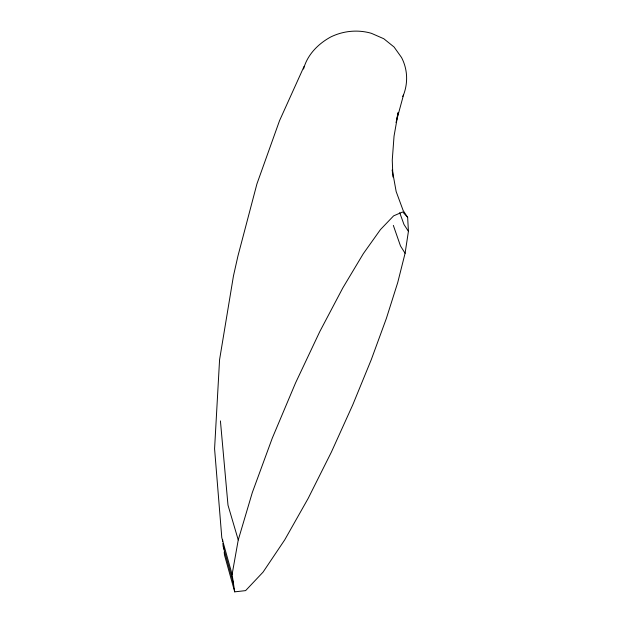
<?xml version="1.0" encoding="UTF-8"?>
<svg xmlns="http://www.w3.org/2000/svg" width="623" height="623" viewBox="0 0 623 623"><rect width="100%" height="100%" fill="white"/><g stroke="black" fill="none" stroke-linecap="round" stroke-linejoin="round"><path stroke-width="0.93" d="M224.21 551.978L224.451 554.859L234.723 591.85L245.61 590.62L263.07 572.109L284.734 539.845L308.198 498.345L331.381 452.088L352.75 404.864L371.3 359.588L386.4 318.337L397.723 282.562L405.09 253.296L408.423 231.32L407.644 217.326L403.174 210.558L396.158 191.557L392.256 169.861L392.498 173.513M234.723 591.85L232.099 574.445L238.251 539.946L252.299 492.598L272.243 438.249L295.551 382.935L319.747 331.67L342.821 287.912L363.349 253.631L380.443 229.607L393.635 215.846L402.723 211.952L407.644 217.326M303.557 69.036C307.201 54.917 318.166 43.781 330.766 36.967A54.201 51.242 -18.3 0 1 371.409 33.323L383.784 38.735L394.063 47.005L401.555 57.534A50.097 47.371 -18.8 0 1 403.564 94.797L396.018 122.567M396.501 119.842L398.198 112.506L394.04 136.149L392.256 160.127L392.918 176.994M304.11 66.326L279.517 120.722L256.925 183.91L237.924 256.069L233.446 275.997L219.576 359.666L214.577 448.778L221.796 537.626L232.099 574.445M402.676 96.44L403.564 94.797M408.423 231.32L404 224.521L399.701 212.684M405.09 253.296L400.488 245.945L393.331 225.386M238.251 539.946L227.995 505.167L220.417 420.907M233.415 583.183L223.127 546.278L222.894 543.373M223.813 547.173L223.976 549.097M222.575 539.495L222.73 541.434"/></g></svg>
